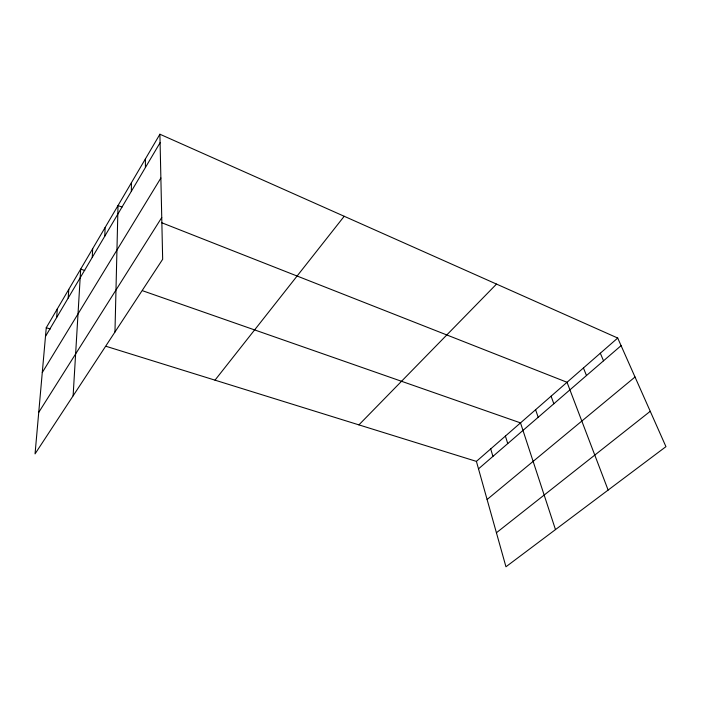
<?xml version="1.0" encoding="UTF-8"?>
<svg xmlns="http://www.w3.org/2000/svg" width="701" height="701" viewBox="0 0 701 701"><rect width="100%" height="100%" fill="white"/><g stroke="black" fill="none" stroke-linecap="round" stroke-linejoin="round"><path stroke-width="1.05" d="M131.35 191.277L131.438 182.698M114.964 332.02L118.022 205.542L121.974 207.102M104.791 236.176L105.106 227.527M92.252 257.372L92.672 248.697M73.114 395.828L80.694 269.096L84.76 270.525M68.181 298.065L68.794 289.355M56.623 317.597L57.324 308.887M159.907 134.224L46.257 327.726L35.05 453.88L162.667 259.282L159.907 134.224L617.712 338.04L665.95 446.66L505.956 566.776L476.408 461.389L106.219 346.355M45.486 336.427L160.1 142.68M42.279 372.538L160.879 178.019M38.739 412.372L161.747 217.529M214.997 380.161L344.209 216.267M358.912 424.876L496.518 284.08M476.408 461.389L617.712 338.04M478.503 468.855L621.086 345.646M487.099 499.498L635.018 377.015M496.422 532.751L650.248 411.303M46.257 327.726L50.323 328.988M142.706 290.784L520.51 422.887L555.481 529.597M161.817 222.778L567.03 382.273L608.126 490.078M600.319 353.216L603.526 360.822M583.434 367.955L586.483 375.552M551.091 396.196L553.834 403.758M535.59 409.726L538.193 417.279M505.403 436.075L507.743 443.593M490.709 448.903L492.926 456.395M145.387 158.943L145.431 167.469"/></g></svg>
